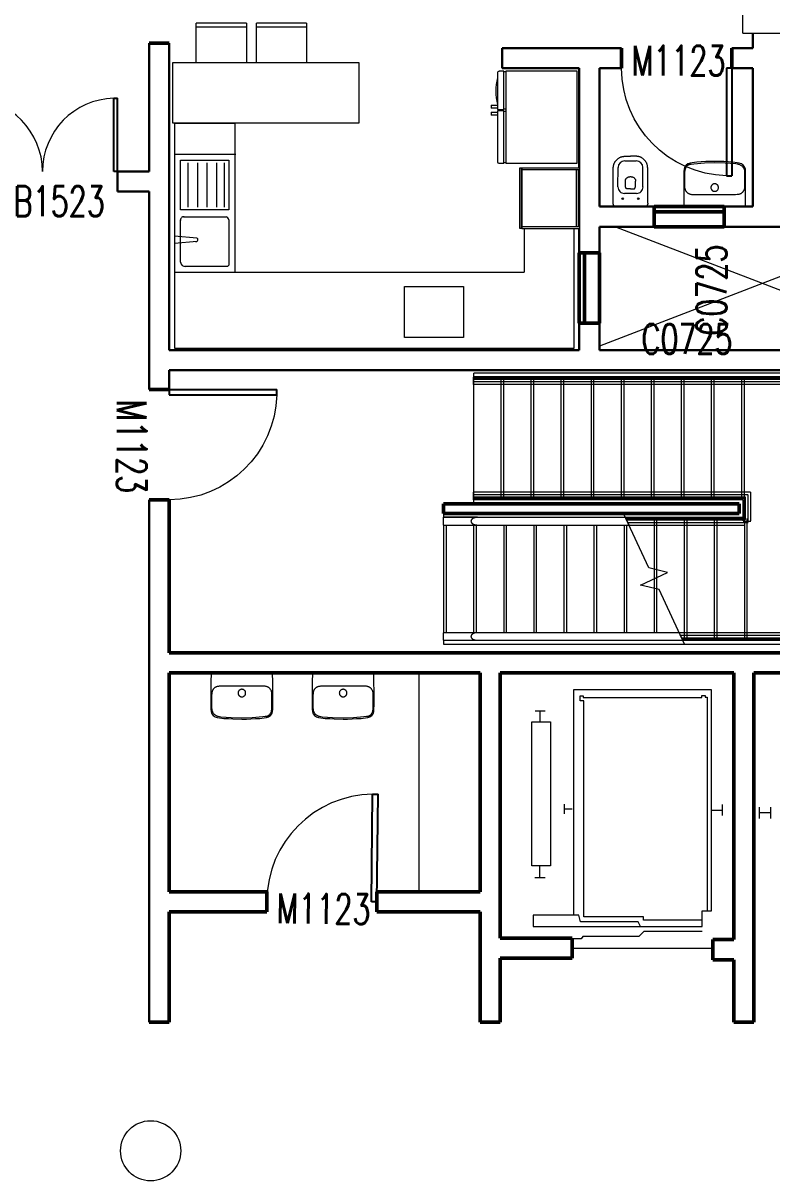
# Model space of a CAD drawing. Header units: inches. Extents: x 675 to 51927, y 19035 to 68555.
# Drawn here: x 18923 to 26392, y 47009 to 58550 of the extents above; entities that cross this region are included whole.
import ezdxf

# ---------------------------------------------------------------- set-up
doc = ezdxf.new("R2010")
doc.units = ezdxf.units.IN
doc.header["$LTSCALE"] = 0.5
doc.header["$MEASUREMENT"] = 0
doc.linetypes.add('Overhead 1_16_', pattern=[2.579687, 1.5875, -0.992188])
for name, color, linetype, lineweight in [('00I-FURN', 30, 'Continuous', 9), ('A-FLOR-HRAL', 11, 'Continuous', 9), ('A-FLOR-HRAL-MBND', 5, 'Overhead 1_16_', 9), ('A-GENM', 13, 'Continuous', 9), ('Column', 192, 'Continuous', 13), ('nose', 50, 'Overhead 1_16_', 9), ('Q-CASE', 31, 'Continuous', 9), ('S-STRS', 31, 'Continuous', 9), ('S-STRS-MBND', 50, 'Overhead 1_16_', 9), ('Wall', 113, 'Continuous', 50), ('Window Interior', 170, 'Continuous', 50)]:
    doc.layers.add(name, color=color, linetype=linetype, lineweight=lineweight)
for name, color, linetype in [('Door Double', 220, 'Continuous'), ('DOOR Single', 242, 'Continuous'), ('DOOR_FIRE_TEXT', 7, 'Continuous'), ('WINDOW_TEXT', 7, 'Continuous')]:
    doc.layers.add(name, color=color, linetype=linetype)
doc.styles.add('_TCH_WINDOW', font='SIMPLEX', dxfattribs={"height": 3.5, "bigfont": 'GBCBIG'})

# ---------------------------------------------------------------- blocks, each defined once
blk = doc.blocks.new('$DorLib2D$00000001')
for p, q in [((0.45, 0.975), (0.5, 0.975)), ((0.45, 0), (0.45, 0.975)), ((0.5, 0), (0.5, 0.975)), ((0.5, 0), (0.45, 0))]:
    blk.add_line(p, q)
at = {"lineweight": 13}
blk.add_arc((0.475, 0), 0.975, 91.4693, 180, dxfattribs=at)
blk = doc.blocks.new('$WINLIB2D$00000004')
at = {"color": 0}
for points in [[(-0.5, 0.5), (-0.5, -0.5)], [(-0.5, 0.5), (0.5, 0.5)], [(0.5, -0.5), (0.5, 0.5)], [(-0.5, 0.241), (0.5, 0.241)], [(-0.5, -0.5), (0.5, -0.5)]]:
    blk.add_lwpolyline(points, dxfattribs=at)
blk = doc.blocks.new('$DorLib2D$00000002')
for p, q in [((-0.5, 0), (-0.5, 0.4875)), ((-0.475, 0.4875), (-0.5, 0.4875)), ((-0.475, 0), (-0.475, 0.4875)), ((0.475, 0), (0.475, 0.4875)), ((0.475, 0.4875), (0.5, 0.4875)), ((0.5, 0), (0.5, 0.4875)), ((-0.5, 0), (-0.475, 0)), ((0.5, 0), (0.475, 0))]:
    blk.add_line(p, q)
at = {"lineweight": 13}
for centre, start, end in [((-0.4875, 0), 0, 88.53072), ((0.4875, 0), 91.46928, 180)]:
    blk.add_arc(centre, 0.4875, start, end, dxfattribs=at)

msp = doc.modelspace()

# ---------------------------------------------------------------- linework, layer by layer
at = {"layer": '00I-FURN'}
for p, q in [((21150, 58549), (20650, 58549)), ((20650, 58155), (20650, 58549)), ((20650, 58514), (21150, 58514)), ((21150, 58549), (21150, 58155)), ((21750, 58549), (21250, 58549)), ((21250, 58155), (21250, 58549)), ((21250, 58514), (21750, 58514)), ((21750, 58549), (21750, 58155)), ((20413, 58156), (20413, 57556)), ((22274, 58156), (20413, 58156)), ((22274, 57556), (22274, 58156)), ((23656, 58057), (23656, 57689)), ((23719, 58070), (23668, 58070)), ((23719, 57689), (23719, 58070)), ((23738, 58064), (23719, 58064)), ((24449, 58070), (23738, 58070)), ((23738, 58070), (23738, 57156)), ((24449, 57156), (24449, 58070)), ((23646, 57969), (23647, 57969)), ((23592, 57734), (23592, 57702)), ((23592, 57734), (23656, 57734)), ((23647, 57778), (23646, 57778)), ((23656, 57702), (23592, 57702)), ((23592, 57664), (23592, 57632)), ((23592, 57664), (23656, 57664)), ((23656, 57632), (23592, 57632)), ((23656, 57689), (23719, 57689)), ((23719, 57676), (23656, 57676)), ((23656, 57676), (23656, 57168)), ((23719, 57696), (23738, 57696)), ((23719, 57156), (23719, 57676)), ((23738, 57670), (23719, 57670)), ((20413, 57556), (22274, 57556)), ((21038, 57551), (20434, 57551)), ((20434, 57551), (20434, 55311)), ((21038, 56067), (21038, 57551)), ((20434, 57243), (21044, 57243)), ((20565, 57159), (20565, 56715)), ((20661, 57159), (20661, 56715)), ((20757, 57159), (20757, 56715)), ((20853, 57159), (20853, 56715)), ((20929, 57159), (20929, 56715)), ((23668, 57156), (23719, 57156)), ((23719, 57162), (23738, 57162)), ((23738, 57156), (24449, 57156)), ((24924, 57177), (25039, 57177)), ((25536, 57135), (25522, 57117)), ((25554, 57147), (25536, 57135)), ((25544, 57126), (25546, 57128)), ((25546, 57128), (25548, 57130)), ((25548, 57130), (25550, 57132)), ((25550, 57132), (25552, 57133)), ((25552, 57133), (25554, 57135)), ((25576, 57154), (25554, 57147)), ((25554, 57135), (25556, 57136)), ((25556, 57136), (25559, 57138)), ((25559, 57138), (25561, 57139)), ((25561, 57139), (25564, 57140)), ((25564, 57140), (25566, 57141)), ((25566, 57141), (25569, 57142)), ((25569, 57142), (25575, 57144)), ((25575, 57144), (25581, 57145)), ((25598, 57158), (25576, 57154)), ((25581, 57145), (25587, 57146)), ((25587, 57146), (25614, 57149)), ((25642, 57163), (25598, 57158)), ((25614, 57149), (25718, 57158)), ((25687, 57167), (25642, 57163)), ((25732, 57170), (25687, 57167)), ((25718, 57158), (25822, 57160)), ((25777, 57171), (25732, 57170)), ((25821, 57172), (25777, 57171)), ((25911, 57170), (25821, 57172)), ((25822, 57160), (25927, 57159)), ((25956, 57167), (25911, 57170)), ((25927, 57159), (25979, 57156)), ((26001, 57163), (25956, 57167)), ((25979, 57156), (26031, 57151)), ((26045, 57158), (26001, 57163)), ((26031, 57151), (26044, 57149)), ((26044, 57149), (26056, 57146)), ((26067, 57154), (26045, 57158)), ((26056, 57146), (26063, 57144)), ((26063, 57144), (26069, 57141)), ((26088, 57147), (26067, 57154)), ((26069, 57141), (26075, 57139)), ((26075, 57139), (26080, 57136)), ((26080, 57136), (26086, 57132)), ((26086, 57132), (26091, 57128)), ((26107, 57135), (26088, 57147)), ((26091, 57128), (26096, 57124)), ((26120, 57117), (26107, 57135)), ((23894, 57103), (23875, 57103)), ((23875, 57103), (23875, 56505)), ((23894, 56505), (23894, 57103)), ((23896, 57101), (23894, 57101)), ((23896, 57104), (23896, 56504)), ((23963, 57104), (23896, 57104)), ((24476, 57088), (23896, 57088)), ((23982, 57104), (23963, 57104)), ((24347, 57104), (23982, 57104)), ((24366, 57104), (24347, 57104)), ((24476, 57104), (24366, 57104)), ((24441, 57088), (24441, 56520)), ((24446, 56520), (24446, 57088)), ((24476, 57088), (24476, 57104)), ((24856, 56918), (24857, 57111)), ((24989, 57019), (24974, 57019)), ((25106, 56918), (25105, 57111)), ((25516, 57096), (25513, 57073)), ((25513, 57073), (25513, 57028)), ((25513, 57028), (25513, 56984)), ((25522, 57117), (25516, 57096)), ((25524, 57038), (25525, 57065)), ((25524, 57008), (25524, 57038)), ((25525, 57065), (25526, 57078)), ((25526, 57078), (25528, 57090)), ((25528, 57090), (25529, 57095)), ((25529, 57095), (25531, 57101)), ((25531, 57101), (25533, 57106)), ((25533, 57106), (25535, 57111)), ((25535, 57111), (25537, 57115)), ((25537, 57115), (25540, 57120)), ((25540, 57120), (25541, 57122)), ((25541, 57122), (25543, 57124)), ((25543, 57124), (25544, 57126)), ((26096, 57124), (26100, 57119)), ((26100, 57119), (26104, 57114)), ((26104, 57114), (26108, 57108)), ((26108, 57108), (26109, 57106)), ((26109, 57106), (26111, 57103)), ((26111, 57103), (26112, 57100)), ((26112, 57100), (26114, 57097)), ((26114, 57097), (26115, 57094)), ((26115, 57094), (26116, 57091)), ((26116, 57091), (26117, 57084)), ((26117, 57084), (26118, 57078)), ((26118, 57078), (26119, 57071)), ((26119, 57071), (26120, 57058)), ((26127, 57096), (26120, 57117)), ((26120, 57058), (26120, 57045)), ((26120, 57045), (26120, 56993)), ((26129, 57073), (26127, 57096)), ((26130, 57028), (26129, 57073)), ((26130, 56984), (26130, 57028)), ((25513, 56984), (25513, 56939)), ((25513, 56939), (25513, 56894)), ((25524, 56943), (25524, 57008)), ((25524, 56929), (25524, 56943)), ((25525, 56915), (25524, 56929)), ((25525, 56908), (25525, 56915)), ((25526, 56902), (25525, 56908)), ((25528, 56895), (25526, 56902)), ((25785, 56922), (25784, 56919)), ((25784, 56919), (25784, 56915)), ((25784, 56915), (25784, 56911)), ((25784, 56911), (25784, 56908)), ((25784, 56908), (25784, 56904)), ((25784, 56904), (25785, 56900)), ((25787, 56926), (25785, 56922)), ((25785, 56900), (25787, 56897)), ((25788, 56929), (25787, 56926)), ((25787, 56897), (25788, 56894)), ((25790, 56932), (25788, 56929)), ((25792, 56935), (25790, 56932)), ((25795, 56938), (25792, 56935)), ((25797, 56940), (25795, 56938)), ((25800, 56943), (25797, 56940)), ((25804, 56945), (25800, 56943)), ((25807, 56946), (25804, 56945)), ((25810, 56947), (25807, 56946)), ((25814, 56948), (25810, 56947)), ((25818, 56949), (25814, 56948)), ((25821, 56949), (25818, 56949)), ((25825, 56949), (25821, 56949)), ((25829, 56948), (25825, 56949)), ((25832, 56947), (25829, 56948)), ((25836, 56946), (25832, 56947)), ((25839, 56945), (25836, 56946)), ((25842, 56943), (25839, 56945)), ((25845, 56940), (25842, 56943)), ((25848, 56938), (25845, 56940)), ((25851, 56935), (25848, 56938)), ((25853, 56932), (25851, 56935)), ((25855, 56929), (25853, 56932)), ((25856, 56926), (25855, 56929)), ((25855, 56894), (25856, 56897)), ((25857, 56922), (25856, 56926)), ((25856, 56897), (25857, 56900)), ((25858, 56919), (25857, 56922)), ((25857, 56900), (25858, 56904)), ((25859, 56915), (25858, 56919)), ((25858, 56904), (25859, 56908)), ((25859, 56911), (25859, 56915)), ((25859, 56908), (25859, 56911)), ((26117, 56901), (26116, 56895)), ((26118, 56907), (26117, 56901)), ((26119, 56914), (26118, 56907)), ((26120, 56993), (26119, 56940)), ((26119, 56940), (26119, 56927)), ((26119, 56927), (26119, 56914)), ((26130, 56939), (26130, 56984)), ((26130, 56894), (26130, 56939)), ((25042, 56853), (24921, 56853)), ((25513, 56894), (25513, 56804)), ((25513, 56804), (25514, 56721)), ((25529, 56892), (25528, 56895)), ((25530, 56889), (25529, 56892)), ((25531, 56886), (25530, 56889)), ((25532, 56883), (25531, 56886)), ((25535, 56877), (25532, 56883)), ((25538, 56872), (25535, 56877)), ((25542, 56867), (25538, 56872)), ((25544, 56864), (25542, 56867)), ((25547, 56862), (25544, 56864)), ((25549, 56859), (25547, 56862)), ((25551, 56857), (25549, 56859)), ((25554, 56855), (25551, 56857)), ((25556, 56853), (25554, 56855)), ((25559, 56851), (25556, 56853)), ((25562, 56850), (25559, 56851)), ((25565, 56848), (25562, 56850)), ((25568, 56847), (25565, 56848)), ((25571, 56846), (25568, 56847)), ((25574, 56845), (25571, 56846)), ((25580, 56843), (25574, 56845)), ((25586, 56841), (25580, 56843)), ((25593, 56840), (25586, 56841)), ((25599, 56840), (25593, 56840)), ((25613, 56839), (25599, 56840)), ((25821, 56839), (25613, 56839)), ((25788, 56894), (25790, 56890)), ((25790, 56890), (25792, 56887)), ((25792, 56887), (25795, 56885)), ((25795, 56885), (25797, 56882)), ((25797, 56882), (25800, 56880)), ((25800, 56880), (25804, 56878)), ((25804, 56878), (25807, 56876)), ((25807, 56876), (25810, 56875)), ((25810, 56875), (25814, 56874)), ((25814, 56874), (25818, 56874)), ((25818, 56874), (25821, 56874)), ((25821, 56874), (25825, 56874)), ((26030, 56840), (25821, 56839)), ((25825, 56874), (25829, 56874)), ((25829, 56874), (25832, 56875)), ((25832, 56875), (25836, 56876)), ((25836, 56876), (25839, 56878)), ((25839, 56878), (25842, 56880)), ((25842, 56880), (25845, 56882)), ((25845, 56882), (25848, 56885)), ((25848, 56885), (25851, 56887)), ((25851, 56887), (25853, 56890)), ((25853, 56890), (25855, 56894)), ((26044, 56841), (26030, 56840)), ((26050, 56841), (26044, 56841)), ((26057, 56842), (26050, 56841)), ((26063, 56843), (26057, 56842)), ((26069, 56845), (26063, 56843)), ((26072, 56846), (26069, 56845)), ((26075, 56847), (26072, 56846)), ((26078, 56848), (26075, 56847)), ((26081, 56850), (26078, 56848)), ((26084, 56851), (26081, 56850)), ((26087, 56853), (26084, 56851)), ((26089, 56855), (26087, 56853)), ((26092, 56857), (26089, 56855)), ((26094, 56859), (26092, 56857)), ((26097, 56861), (26094, 56859)), ((26099, 56864), (26097, 56861)), ((26101, 56866), (26099, 56864)), ((26103, 56869), (26101, 56866)), ((26105, 56871), (26103, 56869)), ((26107, 56874), (26105, 56871)), ((26109, 56877), (26107, 56874)), ((26110, 56880), (26109, 56877)), ((26112, 56882), (26110, 56880)), ((26113, 56885), (26112, 56882)), ((26114, 56888), (26113, 56885)), ((26115, 56891), (26114, 56888)), ((26116, 56895), (26115, 56891)), ((26128, 56721), (26130, 56804)), ((26130, 56804), (26130, 56894)), ((23875, 56505), (23894, 56505)), ((23894, 56506), (23896, 56506)), ((24446, 56520), (23896, 56520)), ((23896, 56504), (23963, 56504)), ((23921, 56504), (23921, 56067)), ((23963, 56504), (23982, 56504)), ((23982, 56504), (24347, 56504)), ((24347, 56504), (24366, 56504)), ((24366, 56504), (24476, 56504)), ((24476, 56520), (24446, 56520)), ((24476, 56504), (24476, 56520)), ((27771, 56521), (24671, 55330)), ((24832, 56521), (27931, 55330)), ((20655, 56408), (20434, 56428)), ((20655, 56374), (20434, 56353)), ((20434, 56067), (23921, 56067)), ((20798, 52069), (20797, 51979)), ((20799, 52071), (20798, 52070)), ((20798, 52070), (20798, 52069)), ((20800, 52071), (20799, 52071)), ((20801, 52072), (20800, 52071)), ((21410, 52071), (21409, 52072)), ((21411, 52071), (21410, 52071)), ((21412, 52070), (21411, 52071)), ((21412, 52069), (21412, 52070)), ((21413, 51979), (21412, 52069)), ((21808, 52069), (21807, 51979)), ((21809, 52071), (21808, 52070)), ((21808, 52070), (21808, 52069)), ((21810, 52071), (21809, 52071)), ((21811, 52072), (21810, 52071)), ((22420, 52071), (22419, 52072)), ((22421, 52071), (22420, 52071)), ((22422, 52070), (22421, 52071)), ((22422, 52069), (22422, 52070)), ((22423, 51979), (22422, 52069)), ((22870, 52072), (22870, 49891)), ((20797, 51979), (20796, 51889)), ((20843, 51932), (20845, 51933)), ((20845, 51933), (20848, 51935)), ((20848, 51935), (20851, 51936)), ((20851, 51936), (20854, 51937)), ((20854, 51937), (20857, 51938)), ((20857, 51938), (20863, 51940)), ((20863, 51940), (20870, 51941)), ((20870, 51941), (20876, 51942)), ((20876, 51942), (20883, 51943)), ((20883, 51943), (20896, 51943)), ((20896, 51943), (21105, 51944)), ((21105, 51944), (21314, 51944)), ((21314, 51944), (21327, 51944)), ((21327, 51944), (21334, 51943)), ((21334, 51943), (21340, 51942)), ((21340, 51942), (21347, 51940)), ((21347, 51940), (21353, 51939)), ((21353, 51939), (21356, 51938)), ((21356, 51938), (21359, 51936)), ((21359, 51936), (21362, 51935)), ((21362, 51935), (21365, 51933)), ((21365, 51933), (21367, 51932)), ((21414, 51889), (21413, 51979)), ((21807, 51979), (21806, 51889)), ((21853, 51932), (21855, 51933)), ((21855, 51933), (21858, 51935)), ((21858, 51935), (21861, 51936)), ((21861, 51936), (21864, 51937)), ((21864, 51937), (21867, 51938)), ((21867, 51938), (21873, 51940)), ((21873, 51940), (21880, 51941)), ((21880, 51941), (21886, 51942)), ((21886, 51942), (21893, 51943)), ((21893, 51943), (21906, 51943)), ((21906, 51943), (22115, 51944)), ((22115, 51944), (22324, 51944)), ((22324, 51944), (22337, 51944)), ((22337, 51944), (22344, 51943)), ((22344, 51943), (22350, 51942)), ((22350, 51942), (22357, 51940)), ((22357, 51940), (22363, 51939)), ((22363, 51939), (22366, 51938)), ((22366, 51938), (22369, 51936)), ((22369, 51936), (22372, 51935)), ((22372, 51935), (22375, 51933)), ((22375, 51933), (22377, 51932)), ((22424, 51889), (22423, 51979)), ((20796, 51889), (20796, 51844)), ((20796, 51844), (20796, 51800)), ((20807, 51856), (20808, 51869)), ((20807, 51843), (20807, 51856)), ((20807, 51791), (20807, 51843)), ((20808, 51876), (20809, 51882)), ((20808, 51869), (20808, 51876)), ((20809, 51882), (20811, 51889)), ((20811, 51889), (20812, 51892)), ((20812, 51892), (20813, 51895)), ((20813, 51895), (20814, 51898)), ((20814, 51898), (20815, 51901)), ((20815, 51901), (20816, 51904)), ((20816, 51904), (20818, 51907)), ((20818, 51907), (20820, 51909)), ((20820, 51909), (20821, 51912)), ((20821, 51912), (20823, 51915)), ((20823, 51915), (20825, 51917)), ((20825, 51917), (20828, 51920)), ((20828, 51920), (20830, 51922)), ((20830, 51922), (20832, 51924)), ((20832, 51924), (20835, 51926)), ((20835, 51926), (20837, 51928)), ((20837, 51928), (20840, 51930)), ((20840, 51930), (20843, 51932)), ((21068, 51876), (21067, 51872)), ((21067, 51872), (21068, 51868)), ((21069, 51883), (21068, 51879)), ((21068, 51879), (21068, 51876)), ((21068, 51868), (21068, 51865)), ((21068, 51865), (21069, 51861)), ((21070, 51886), (21069, 51883)), ((21069, 51861), (21070, 51858)), ((21072, 51890), (21070, 51886)), ((21070, 51858), (21072, 51854)), ((21074, 51893), (21072, 51890)), ((21072, 51854), (21074, 51851)), ((21076, 51896), (21074, 51893)), ((21074, 51851), (21076, 51848)), ((21079, 51899), (21076, 51896)), ((21076, 51848), (21079, 51845)), ((21081, 51901), (21079, 51899)), ((21079, 51845), (21081, 51843)), ((21084, 51903), (21081, 51901)), ((21081, 51843), (21084, 51841)), ((21087, 51905), (21084, 51903)), ((21084, 51841), (21087, 51839)), ((21091, 51907), (21087, 51905)), ((21087, 51839), (21091, 51837)), ((21094, 51908), (21091, 51907)), ((21091, 51837), (21094, 51836)), ((21098, 51909), (21094, 51908)), ((21094, 51836), (21098, 51835)), ((21102, 51910), (21098, 51909)), ((21098, 51835), (21102, 51834)), ((21105, 51910), (21102, 51910)), ((21102, 51834), (21105, 51834)), ((21109, 51910), (21105, 51910)), ((21105, 51834), (21109, 51834)), ((21113, 51909), (21109, 51910)), ((21109, 51834), (21113, 51835)), ((21116, 51908), (21113, 51909)), ((21113, 51835), (21116, 51836)), ((21120, 51907), (21116, 51908)), ((21116, 51836), (21120, 51837)), ((21123, 51905), (21120, 51907)), ((21120, 51837), (21123, 51839)), ((21126, 51903), (21123, 51905)), ((21123, 51839), (21126, 51841)), ((21129, 51901), (21126, 51903)), ((21126, 51841), (21129, 51843)), ((21132, 51899), (21129, 51901)), ((21129, 51843), (21132, 51845)), ((21134, 51896), (21132, 51899)), ((21132, 51845), (21134, 51848)), ((21137, 51893), (21134, 51896)), ((21134, 51848), (21137, 51851)), ((21138, 51890), (21137, 51893)), ((21137, 51851), (21138, 51854)), ((21140, 51886), (21138, 51890)), ((21138, 51854), (21140, 51858)), ((21141, 51883), (21140, 51886)), ((21140, 51858), (21141, 51861)), ((21142, 51879), (21141, 51883)), ((21141, 51861), (21142, 51865)), ((21143, 51876), (21142, 51879)), ((21142, 51865), (21143, 51868)), ((21143, 51872), (21143, 51876)), ((21143, 51868), (21143, 51872)), ((21367, 51932), (21370, 51930)), ((21370, 51930), (21373, 51928)), ((21373, 51928), (21375, 51926)), ((21375, 51926), (21378, 51924)), ((21378, 51924), (21380, 51922)), ((21380, 51922), (21382, 51919)), ((21382, 51919), (21384, 51917)), ((21384, 51917), (21388, 51912)), ((21388, 51912), (21392, 51906)), ((21392, 51906), (21395, 51900)), ((21395, 51900), (21396, 51897)), ((21396, 51897), (21397, 51894)), ((21397, 51894), (21398, 51891)), ((21398, 51891), (21399, 51888)), ((21399, 51888), (21400, 51882)), ((21400, 51882), (21401, 51875)), ((21401, 51875), (21402, 51869)), ((21402, 51869), (21402, 51855)), ((21402, 51855), (21402, 51840)), ((21402, 51840), (21402, 51776)), ((21414, 51844), (21414, 51889)), ((21414, 51800), (21414, 51844)), ((21806, 51889), (21806, 51844)), ((21806, 51844), (21806, 51800)), ((21817, 51856), (21818, 51869)), ((21817, 51843), (21817, 51856)), ((21817, 51791), (21817, 51843)), ((21818, 51876), (21819, 51882)), ((21818, 51869), (21818, 51876)), ((21819, 51882), (21821, 51889)), ((21821, 51889), (21822, 51892)), ((21822, 51892), (21823, 51895)), ((21823, 51895), (21824, 51898)), ((21824, 51898), (21825, 51901)), ((21825, 51901), (21826, 51904)), ((21826, 51904), (21828, 51907)), ((21828, 51907), (21830, 51909)), ((21830, 51909), (21831, 51912)), ((21831, 51912), (21833, 51915)), ((21833, 51915), (21835, 51917)), ((21835, 51917), (21838, 51920)), ((21838, 51920), (21840, 51922)), ((21840, 51922), (21842, 51924)), ((21842, 51924), (21845, 51926)), ((21845, 51926), (21847, 51928)), ((21847, 51928), (21850, 51930)), ((21850, 51930), (21853, 51932)), ((22078, 51876), (22077, 51872)), ((22077, 51872), (22078, 51868)), ((22079, 51883), (22078, 51879)), ((22078, 51879), (22078, 51876)), ((22078, 51868), (22078, 51865)), ((22078, 51865), (22079, 51861)), ((22080, 51886), (22079, 51883)), ((22079, 51861), (22080, 51858)), ((22082, 51890), (22080, 51886)), ((22080, 51858), (22082, 51854)), ((22084, 51893), (22082, 51890)), ((22082, 51854), (22084, 51851)), ((22086, 51896), (22084, 51893)), ((22084, 51851), (22086, 51848)), ((22089, 51899), (22086, 51896)), ((22086, 51848), (22089, 51845)), ((22091, 51901), (22089, 51899)), ((22089, 51845), (22091, 51843)), ((22094, 51903), (22091, 51901)), ((22091, 51843), (22094, 51841)), ((22097, 51905), (22094, 51903)), ((22094, 51841), (22097, 51839)), ((22101, 51907), (22097, 51905)), ((22097, 51839), (22101, 51837)), ((22104, 51908), (22101, 51907)), ((22101, 51837), (22104, 51836)), ((22108, 51909), (22104, 51908)), ((22104, 51836), (22108, 51835)), ((22112, 51910), (22108, 51909)), ((22108, 51835), (22112, 51834)), ((22115, 51910), (22112, 51910)), ((22112, 51834), (22115, 51834)), ((22119, 51910), (22115, 51910)), ((22115, 51834), (22119, 51834)), ((22123, 51909), (22119, 51910)), ((22119, 51834), (22123, 51835)), ((22126, 51908), (22123, 51909)), ((22123, 51835), (22126, 51836)), ((22130, 51907), (22126, 51908)), ((22126, 51836), (22130, 51837)), ((22133, 51905), (22130, 51907)), ((22130, 51837), (22133, 51839)), ((22136, 51903), (22133, 51905)), ((22133, 51839), (22136, 51841)), ((22139, 51901), (22136, 51903)), ((22136, 51841), (22139, 51843)), ((22142, 51899), (22139, 51901)), ((22139, 51843), (22142, 51845)), ((22144, 51896), (22142, 51899)), ((22142, 51845), (22144, 51848)), ((22147, 51893), (22144, 51896)), ((22144, 51848), (22147, 51851)), ((22149, 51890), (22147, 51893)), ((22147, 51851), (22149, 51854)), ((22150, 51886), (22149, 51890)), ((22149, 51854), (22150, 51858)), ((22151, 51883), (22150, 51886)), ((22150, 51858), (22151, 51861)), ((22152, 51879), (22151, 51883)), ((22151, 51861), (22152, 51865)), ((22153, 51876), (22152, 51879)), ((22152, 51865), (22153, 51868)), ((22153, 51872), (22153, 51876)), ((22153, 51868), (22153, 51872)), ((22377, 51932), (22380, 51930)), ((22380, 51930), (22383, 51928)), ((22383, 51928), (22385, 51926)), ((22385, 51926), (22388, 51924)), ((22388, 51924), (22390, 51922)), ((22390, 51922), (22392, 51919)), ((22392, 51919), (22394, 51917)), ((22394, 51917), (22398, 51912)), ((22398, 51912), (22402, 51906)), ((22402, 51906), (22405, 51900)), ((22405, 51900), (22406, 51897)), ((22406, 51897), (22407, 51894)), ((22407, 51894), (22408, 51891)), ((22408, 51891), (22409, 51888)), ((22409, 51888), (22410, 51882)), ((22410, 51882), (22411, 51875)), ((22411, 51875), (22412, 51869)), ((22412, 51869), (22412, 51855)), ((22412, 51855), (22412, 51840)), ((22412, 51840), (22412, 51776)), ((22424, 51844), (22424, 51889)), ((22424, 51800), (22424, 51844)), ((25791, 51903), (24412, 51903)), ((24412, 51903), (24412, 49657)), ((24478, 51793), (24478, 51845)), ((24478, 51845), (24509, 51845)), ((24509, 51845), (24509, 51827)), ((24509, 51827), (25693, 51827)), ((25693, 51827), (25693, 51847)), ((25693, 51847), (25725, 51847)), ((25725, 51847), (25725, 51831)), ((25725, 51831), (25746, 51831)), ((25746, 51831), (25746, 49702)), ((25791, 49702), (25791, 51903)), ((20796, 51800), (20797, 51755)), ((20797, 51755), (20797, 51710)), ((20797, 51710), (20799, 51687)), ((20807, 51738), (20807, 51791)), ((20807, 51725), (20807, 51738)), ((20808, 51712), (20807, 51725)), ((20808, 51705), (20808, 51712)), ((20810, 51699), (20808, 51705)), ((21400, 51705), (21398, 51694)), ((21402, 51718), (21400, 51705)), ((21402, 51776), (21402, 51745)), ((21402, 51745), (21402, 51718)), ((21411, 51687), (21413, 51710)), ((21413, 51710), (21414, 51755)), ((21414, 51755), (21414, 51800)), ((21806, 51800), (21807, 51755)), ((21807, 51755), (21807, 51710)), ((21807, 51710), (21809, 51687)), ((21817, 51738), (21817, 51791)), ((21817, 51725), (21817, 51738)), ((21818, 51712), (21817, 51725)), ((21818, 51705), (21818, 51712)), ((21820, 51699), (21818, 51705)), ((22410, 51705), (22408, 51694)), ((22412, 51718), (22410, 51705)), ((22412, 51776), (22412, 51745)), ((22412, 51745), (22412, 51718)), ((22421, 51687), (22423, 51710)), ((22423, 51710), (22424, 51755)), ((22424, 51755), (22424, 51800)), ((24517, 51793), (24478, 51793)), ((24517, 49640), (24517, 51793)), ((20799, 51687), (20806, 51666)), ((20806, 51666), (20820, 51649)), ((20811, 51693), (20810, 51699)), ((20812, 51690), (20811, 51693)), ((20813, 51687), (20812, 51690)), ((20814, 51684), (20813, 51687)), ((20816, 51681), (20814, 51684)), ((20817, 51678), (20816, 51681)), ((20819, 51675), (20817, 51678)), ((20822, 51669), (20819, 51675)), ((20820, 51649), (20838, 51636)), ((20826, 51664), (20822, 51669)), ((20831, 51659), (20826, 51664)), ((20836, 51655), (20831, 51659)), ((20841, 51651), (20836, 51655)), ((20838, 51636), (20859, 51629)), ((20846, 51647), (20841, 51651)), ((20852, 51644), (20846, 51647)), ((20858, 51642), (20852, 51644)), ((20864, 51640), (20858, 51642)), ((20859, 51629), (20882, 51626)), ((20870, 51638), (20864, 51640)), ((20883, 51635), (20870, 51638)), ((20882, 51626), (20926, 51620)), ((20896, 51633), (20883, 51635)), ((20948, 51628), (20896, 51633)), ((20926, 51620), (20971, 51617)), ((21000, 51624), (20948, 51628)), ((20971, 51617), (21015, 51614)), ((21104, 51623), (21000, 51624)), ((21015, 51614), (21105, 51611)), ((21209, 51626), (21104, 51623)), ((21105, 51611), (21150, 51612)), ((21150, 51612), (21195, 51614)), ((21195, 51614), (21240, 51617)), ((21313, 51635), (21209, 51626)), ((21240, 51617), (21284, 51620)), ((21284, 51620), (21329, 51626)), ((21339, 51637), (21313, 51635)), ((21329, 51626), (21351, 51629)), ((21346, 51638), (21339, 51637)), ((21352, 51640), (21346, 51638)), ((21351, 51629), (21372, 51636)), ((21358, 51641), (21352, 51640)), ((21360, 51642), (21358, 51641)), ((21363, 51643), (21360, 51642)), ((21366, 51644), (21363, 51643)), ((21368, 51646), (21366, 51644)), ((21370, 51647), (21368, 51646)), ((21373, 51649), (21370, 51647)), ((21372, 51636), (21391, 51649)), ((21375, 51650), (21373, 51649)), ((21377, 51652), (21375, 51650)), ((21379, 51653), (21377, 51652)), ((21380, 51655), (21379, 51653)), ((21382, 51657), (21380, 51655)), ((21384, 51659), (21382, 51657)), ((21385, 51661), (21384, 51659)), ((21387, 51663), (21385, 51661)), ((21389, 51668), (21387, 51663)), ((21392, 51673), (21389, 51668)), ((21391, 51649), (21404, 51666)), ((21394, 51678), (21392, 51673)), ((21396, 51683), (21394, 51678)), ((21397, 51688), (21396, 51683)), ((21398, 51694), (21397, 51688)), ((21404, 51666), (21411, 51687)), ((21809, 51687), (21816, 51666)), ((21816, 51666), (21830, 51649)), ((21821, 51693), (21820, 51699)), ((21822, 51690), (21821, 51693)), ((21823, 51687), (21822, 51690)), ((21824, 51684), (21823, 51687)), ((21826, 51681), (21824, 51684)), ((21827, 51678), (21826, 51681)), ((21829, 51675), (21827, 51678)), ((21832, 51669), (21829, 51675)), ((21830, 51649), (21848, 51636)), ((21836, 51664), (21832, 51669)), ((21841, 51659), (21836, 51664)), ((21846, 51655), (21841, 51659)), ((21851, 51651), (21846, 51655)), ((21848, 51636), (21869, 51629)), ((21856, 51647), (21851, 51651)), ((21862, 51644), (21856, 51647)), ((21868, 51642), (21862, 51644)), ((21874, 51640), (21868, 51642)), ((21869, 51629), (21892, 51626)), ((21880, 51638), (21874, 51640)), ((21893, 51635), (21880, 51638)), ((21892, 51626), (21936, 51620)), ((21906, 51633), (21893, 51635)), ((21958, 51628), (21906, 51633)), ((21936, 51620), (21981, 51617)), ((22010, 51624), (21958, 51628)), ((21981, 51617), (22026, 51614)), ((22114, 51623), (22010, 51624)), ((22026, 51614), (22115, 51611)), ((22219, 51626), (22114, 51623)), ((22115, 51611), (22160, 51612)), ((22160, 51612), (22205, 51614)), ((22205, 51614), (22250, 51617)), ((22323, 51635), (22219, 51626)), ((22250, 51617), (22294, 51620)), ((22294, 51620), (22339, 51626)), ((22349, 51637), (22323, 51635)), ((22339, 51626), (22361, 51629)), ((22356, 51638), (22349, 51637)), ((22362, 51640), (22356, 51638)), ((22361, 51629), (22382, 51636)), ((22368, 51641), (22362, 51640)), ((22370, 51642), (22368, 51641)), ((22373, 51643), (22370, 51642)), ((22376, 51644), (22373, 51643)), ((22378, 51646), (22376, 51644)), ((22380, 51647), (22378, 51646)), ((22383, 51649), (22380, 51647)), ((22382, 51636), (22401, 51649)), ((22385, 51650), (22383, 51649)), ((22387, 51652), (22385, 51650)), ((22389, 51653), (22387, 51652)), ((22390, 51655), (22389, 51653)), ((22392, 51657), (22390, 51655)), ((22394, 51659), (22392, 51657)), ((22395, 51661), (22394, 51659)), ((22397, 51663), (22395, 51661)), ((22399, 51668), (22397, 51663)), ((22402, 51673), (22399, 51668)), ((22401, 51649), (22414, 51666)), ((22404, 51678), (22402, 51673)), ((22406, 51683), (22404, 51678)), ((22407, 51688), (22406, 51683)), ((22408, 51694), (22407, 51688)), ((22414, 51666), (22421, 51687)), ((24131, 51693), (24032, 51693)), ((24081, 51584), (24081, 51693)), ((23998, 50149), (23998, 51584)), ((23998, 51584), (24182, 51584)), ((24182, 51584), (24182, 50149)), ((24319, 50763), (24319, 50668)), ((24400, 50716), (24319, 50716)), ((25791, 50705), (25896, 50705)), ((25896, 50761), (25896, 50650)), ((26269, 50623), (26269, 50736)), ((26382, 50679), (26269, 50679)), ((26382, 50623), (26382, 50736)), ((24182, 50149), (23998, 50149)), ((24078, 50033), (24078, 50149)), ((24026, 50033), (24130, 50033)), ((24465, 49657), (24011, 49657)), ((24011, 49657), (24011, 49546)), ((24482, 49592), (24465, 49657)), ((25110, 49641), (24517, 49640)), ((25110, 49609), (25110, 49641)), ((25698, 49546), (25698, 49702)), ((25698, 49702), (25791, 49702)), ((24011, 49546), (25698, 49546)), ((25059, 49592), (24482, 49592)), ((25080, 49546), (25059, 49592)), ((25698, 49609), (25110, 49609)), ((24491, 49421), (24400, 49421)), ((24507, 49446), (24491, 49421)), ((25066, 49446), (24507, 49446)), ((25115, 49496), (25066, 49446)), ((25696, 49496), (25115, 49496)), ((25802, 49325), (24400, 49325))]:
    msp.add_line(p, q, dxfattribs=at)
at = {"layer": '00I-FURN', "lineweight": 30}
msp.add_line((24471, 57088), (24471, 56520), dxfattribs=at)
at = {"layer": '00I-FURN'}
msp.add_lwpolyline([(20493, 57184), (20976, 57184), (20976, 56689), (20493, 56689)], close=True, dxfattribs=at)
for points in [[(20493, 56168), (20493, 56591)], [(20523, 56620), (20951, 56620)], [(20976, 56590), (20976, 56139)], [(20961, 56125), (20535, 56125)]]:
    msp.add_lwpolyline(points, dxfattribs=at)
for centre in [(24904, 56800), (25059, 56800)]:
    msp.add_circle(centre, 7.5, dxfattribs=at)
for centre, radius, start, end in [((23668, 58057), 12.7, 90, 180), ((24113, 57873), 476, 163.7398, 196.2602), ((23668, 57168), 12.7, 180, 270), ((24924, 57110), 66.5, 90, 179.705), ((25039, 57110), 66.5, 0.295, 90), ((24921, 56917), 64.5, 179.705, 270), ((25042, 56917), 64.5, 270, 0.295), ((24842, 56755), 33.6, 220.7915, 269.9959), ((25121, 56755), 33.6, 270.0026, 319.1857), ((20526, 56587), 33.5, 84.5049, 187.6276), ((20933, 56581), 43.2, 12.6608, 65.4259), ((20648, 56391), 18.6, 258.1035, 67.4858), ((20541, 56173), 48.5, 186.7984, 276.5524), ((20956, 56145), 20.2, 283.1044, 343.2906)]:
    msp.add_arc(centre, radius, start, end, dxfattribs=at)
for points, knots in [([(24810, 57111), (24810, 57114), (24811, 57119), (24812, 57128), (24814, 57138), (24817, 57148), (24822, 57158), (24826, 57166), (24832, 57175), (24838, 57182), (24844, 57189), (24852, 57196), (24859, 57202), (24868, 57207), (24876, 57212), (24885, 57216), (24894, 57219), (24904, 57221), (24914, 57222), (24920, 57223), (24924, 57223)], [0, 0, 0, 0, 0.045687, 0.091373, 0.15284, 0.214444, 0.275914, 0.33116, 0.3866, 0.442041, 0.497288, 0.5529, 0.608712, 0.664523, 0.720132, 0.77556, 0.831189, 0.886816, 0.94224, 1, 1, 1, 1]), ([(24924, 57223), (24929, 57223), (24948, 57223), (24968, 57223), (24981, 57223)], [0, 0, 0, 0, 0.277738, 1, 1, 1, 1]), ([(25039, 57223), (25034, 57223), (25014, 57223), (24995, 57223), (24981, 57223)], [0, 0, 0, 0, 0.277738, 1, 1, 1, 1]), ([(25152, 57111), (25152, 57114), (25152, 57119), (25151, 57128), (25149, 57138), (25145, 57148), (25141, 57158), (25136, 57166), (25131, 57175), (25125, 57182), (25118, 57189), (25111, 57196), (25103, 57202), (25095, 57207), (25087, 57212), (25078, 57216), (25068, 57219), (25059, 57221), (25049, 57222), (25042, 57223), (25039, 57223)], [0, 0, 0, 0, 0.045687, 0.091373, 0.15284, 0.214444, 0.275914, 0.33116, 0.3866, 0.442041, 0.497288, 0.5529, 0.608712, 0.664523, 0.720132, 0.77556, 0.831189, 0.886816, 0.94224, 1, 1, 1, 1]), ([(24808, 56756), (24808, 56815), (24809, 56874), (24809, 56948), (24809, 56963), (24810, 56985), (24810, 56993), (24810, 57007), (24810, 57015), (24810, 57037), (24810, 57052), (24810, 57074), (24810, 57081), (24810, 57093), (24810, 57096), (24810, 57102), (24810, 57104), (24810, 57106), (24810, 57107), (24810, 57109), (24810, 57110), (24810, 57111)], [0, 0, 0, 0, 0.5, 0.5, 0.625, 0.625, 0.6875, 0.6875, 0.75, 0.75, 0.875, 0.875, 0.9375, 0.9375, 0.96875, 0.96875, 0.984375, 0.984375, 0.992187, 0.992187, 1, 1, 1, 1]), ([(24931, 56975), (24931, 56975), (24931, 56976), (24931, 56976), (24931, 56977), (24931, 56978), (24931, 56978), (24931, 56979), (24931, 56979), (24931, 56980), (24931, 56980), (24931, 56981), (24931, 56982), (24931, 56982), (24931, 56983), (24931, 56983), (24932, 56984), (24932, 56984), (24932, 56985), (24932, 56986), (24933, 56988), (24933, 56990), (24934, 56992), (24935, 56994), (24936, 56997), (24938, 57000), (24940, 57003), (24943, 57006), (24945, 57008), (24949, 57011), (24952, 57013), (24956, 57015), (24958, 57016), (24959, 57016), (24960, 57017), (24961, 57017), (24962, 57017), (24963, 57017), (24964, 57018), (24965, 57018), (24967, 57018), (24968, 57018), (24969, 57019), (24970, 57019), (24972, 57019), (24973, 57019), (24974, 57019), (24974, 57019)], [0, 0, 0, 0, 0.008226, 0.016444, 0.024655, 0.032862, 0.041066, 0.049267, 0.057466, 0.065666, 0.073868, 0.082072, 0.09028, 0.098494, 0.106714, 0.114942, 0.123179, 0.131426, 0.139686, 0.160741, 0.185305, 0.213382, 0.244976, 0.280089, 0.330912, 0.383221, 0.437023, 0.492326, 0.541013, 0.599203, 0.666895, 0.744087, 0.758741, 0.773738, 0.789079, 0.804764, 0.820793, 0.837166, 0.853883, 0.870944, 0.888349, 0.906097, 0.92419, 0.942627, 0.961407, 0.980532, 1, 1, 1, 1]), ([(24989, 57019), (24992, 57019), (24995, 57019), (24999, 57018), (25000, 57017), (25003, 57017), (25004, 57016), (25008, 57014), (25011, 57013), (25016, 57010), (25018, 57008), (25022, 57004), (25024, 57002), (25027, 56997), (25028, 56994), (25030, 56991), (25030, 56989), (25031, 56987), (25031, 56986), (25031, 56985), (25031, 56984), (25032, 56981), (25032, 56978), (25032, 56975)], [0, 0, 0, 0, 0.125, 0.125, 0.1875, 0.1875, 0.25, 0.25, 0.375, 0.375, 0.5, 0.5, 0.625, 0.625, 0.75, 0.75, 0.8125, 0.8125, 0.84375, 0.84375, 0.875, 0.875, 1, 1, 1, 1]), ([(25155, 56756), (25154, 56815), (25154, 56874), (25153, 56948), (25153, 56963), (25153, 56985), (25153, 56993), (25153, 57007), (25153, 57015), (25153, 57037), (25153, 57052), (25153, 57074), (25153, 57081), (25153, 57093), (25153, 57096), (25153, 57102), (25153, 57104), (25153, 57106), (25153, 57107), (25153, 57109), (25152, 57110), (25152, 57111)], [0, 0, 0, 0, 0.5, 0.5, 0.625, 0.625, 0.6875, 0.6875, 0.75, 0.75, 0.875, 0.875, 0.9375, 0.9375, 0.96875, 0.96875, 0.984375, 0.984375, 0.992187, 0.992187, 1, 1, 1, 1]), ([(24933, 56920), (24933, 56923), (24933, 56929), (24932, 56938), (24932, 56954), (24931, 56966), (24931, 56975)], [0, 0, 0, 0, 0.166649, 0.333411, 0.500175, 1, 1, 1, 1]), ([(24946, 56900), (24946, 56900), (24946, 56900), (24945, 56900), (24945, 56900), (24944, 56900), (24944, 56900), (24943, 56900), (24943, 56900), (24943, 56900), (24943, 56900), (24942, 56900), (24942, 56900), (24942, 56900), (24941, 56900), (24941, 56901), (24941, 56901), (24941, 56901), (24940, 56901), (24940, 56902), (24940, 56902), (24939, 56902), (24939, 56903), (24938, 56904), (24938, 56904), (24937, 56906), (24936, 56906), (24935, 56908), (24935, 56909), (24934, 56911), (24934, 56912), (24934, 56914), (24933, 56915), (24933, 56917), (24933, 56918), (24933, 56920)], [0, 0, 0, 0, 0.03125, 0.03125, 0.0625, 0.0625, 0.09375, 0.09375, 0.109375, 0.109375, 0.125, 0.125, 0.15625, 0.15625, 0.171875, 0.171875, 0.1875, 0.1875, 0.21875, 0.21875, 0.25, 0.25, 0.3125, 0.3125, 0.375, 0.375, 0.5, 0.5, 0.625, 0.625, 0.75, 0.75, 0.875, 0.875, 1, 1, 1, 1]), ([(24981, 56899), (24980, 56899), (24978, 56899), (24976, 56899), (24975, 56899), (24974, 56899), (24973, 56899), (24969, 56899), (24967, 56899), (24962, 56900), (24961, 56900), (24958, 56900), (24956, 56900), (24952, 56900), (24949, 56900), (24946, 56900)], [0, 0, 0, 0, 0.125, 0.125, 0.1875, 0.1875, 0.25, 0.25, 0.5, 0.5, 0.625, 0.625, 0.75, 0.75, 1, 1, 1, 1]), ([(24981, 56899), (24983, 56899), (24984, 56899), (24987, 56899), (24987, 56899), (24989, 56899), (24990, 56899), (24993, 56899), (24996, 56899), (25001, 56900), (25002, 56900), (25005, 56900), (25007, 56900), (25011, 56900), (25014, 56900), (25017, 56900)], [0, 0, 0, 0, 0.125, 0.125, 0.1875, 0.1875, 0.25, 0.25, 0.5, 0.5, 0.625, 0.625, 0.75, 0.75, 1, 1, 1, 1]), ([(25017, 56900), (25017, 56900), (25017, 56900), (25018, 56900), (25018, 56900), (25019, 56900), (25019, 56900), (25019, 56900), (25020, 56900), (25020, 56900), (25020, 56900), (25021, 56900), (25021, 56900), (25021, 56900), (25021, 56900), (25022, 56901), (25022, 56901), (25022, 56901), (25022, 56901), (25023, 56902), (25023, 56902), (25024, 56902), (25024, 56903), (25025, 56904), (25025, 56904), (25026, 56906), (25027, 56906), (25027, 56908), (25028, 56909), (25028, 56911), (25029, 56912), (25029, 56914), (25029, 56915), (25030, 56917), (25030, 56918), (25030, 56920)], [0, 0, 0, 0, 0.03125, 0.03125, 0.0625, 0.0625, 0.09375, 0.09375, 0.109375, 0.109375, 0.125, 0.125, 0.15625, 0.15625, 0.171875, 0.171875, 0.1875, 0.1875, 0.21875, 0.21875, 0.25, 0.25, 0.3125, 0.3125, 0.375, 0.375, 0.5, 0.5, 0.625, 0.625, 0.75, 0.75, 0.875, 0.875, 1, 1, 1, 1]), ([(25030, 56920), (25030, 56923), (25030, 56929), (25030, 56938), (25031, 56954), (25031, 56966), (25032, 56975)], [0, 0, 0, 0, 0.166649, 0.333411, 0.500175, 1, 1, 1, 1]), ([(24816, 56733), (24815, 56735), (24815, 56735), (24814, 56737), (24813, 56737), (24813, 56738), (24813, 56738), (24812, 56740), (24811, 56742), (24810, 56745), (24809, 56746), (24809, 56747), (24809, 56748), (24809, 56749), (24809, 56749), (24808, 56752), (24808, 56754), (24808, 56756)], [0, 0, 0, 0, 0.125, 0.125, 0.1875, 0.1875, 0.25, 0.25, 0.5, 0.5, 0.625, 0.625, 0.6875, 0.6875, 0.75, 0.75, 1, 1, 1, 1]), ([(25155, 56756), (25155, 56755), (25155, 56753), (25154, 56750), (25154, 56747), (25153, 56744), (25152, 56741), (25150, 56738), (25148, 56736), (25147, 56734), (25147, 56733)], [0, 0, 0, 0, 0.0851159, 0.2134022, 0.3486192, 0.4827037, 0.6175376, 0.7538046, 0.8895639, 1, 1, 1, 1])]:
    msp.add_open_spline(points, degree=3, knots=knots, dxfattribs=at)
at = {"layer": 'A-FLOR-HRAL', "linetype": 'Overhead 1_16_'}
for p, q in [((23417, 54947), (23417, 55024)), ((27330, 55024), (23417, 55024)), ((27253, 54947), (23417, 54947)), ((23417, 53798), (23417, 53875)), ((26181, 53875), (23417, 53875)), ((26104, 53798), (23417, 53798)), ((26104, 53586), (26104, 53798)), ((26181, 53586), (26181, 53875)), ((24931, 53624), (26117, 53624)), ((26104, 53586), (26181, 53586)), ((26117, 53624), (26117, 53547)), ((24967, 53547), (26117, 53547)), ((25467, 52475), (27292, 52475)), ((25503, 52398), (27292, 52398))]:
    msp.add_line(p, q, dxfattribs=at)
at = {"layer": 'A-FLOR-HRAL'}
for p, q in [((23457, 53624), (23117, 53624)), ((23117, 53624), (23117, 53623)), ((23117, 53624), (24931, 53624)), ((24967, 53547), (24931, 53624)), ((23117, 53547), (23457, 53547)), ((23117, 53547), (24967, 53547)), ((23117, 52475), (23117, 52473)), ((23117, 52475), (25467, 52475)), ((23457, 52474), (23117, 52474)), ((23117, 52398), (23457, 52398)), ((23117, 52398), (25503, 52398)), ((25503, 52398), (25467, 52475))]:
    msp.add_line(p, q, dxfattribs=at)
for points, knots in [([(23117, 53586), (23117, 53588), (23117, 53594), (23117, 53602), (23117, 53609), (23117, 53617), (23117, 53621), (23117, 53623), (23117, 53624), (23117, 53624)], [0, 0, 0, 0, 0.142857, 0.285714, 0.428571, 0.571429, 0.785714, 0.892857, 1, 1, 1, 1]), ([(23117, 53547), (23117, 53547), (23117, 53548), (23117, 53551), (23117, 53555), (23117, 53563), (23117, 53571), (23117, 53579), (23117, 53583), (23117, 53586)], [0, 0, 0, 0, 0.142857, 0.285714, 0.428571, 0.571429, 0.785714, 0.892857, 1, 1, 1, 1]), ([(23457, 53624), (23452, 53624), (23445, 53623), (23436, 53622), (23430, 53621), (23426, 53619), (23423, 53618), (23419, 53617), (23416, 53616), (23413, 53614), (23410, 53613), (23407, 53611), (23406, 53610), (23404, 53609), (23403, 53608), (23401, 53606), (23399, 53604), (23397, 53602), (23395, 53600), (23394, 53599), (23394, 53597), (23393, 53595), (23391, 53591), (23391, 53588), (23390, 53586)], [0, 0, 0, 0, 0.166667, 0.25, 0.333333, 0.375, 0.416667, 0.458333, 0.5, 0.541667, 0.583333, 0.625, 0.645833, 0.666667, 0.6875, 0.708333, 0.75, 0.791667, 0.8125, 0.833333, 0.854167, 0.875, 0.916667, 1, 1, 1, 1]), ([(23390, 53586), (23391, 53583), (23391, 53580), (23392, 53577), (23393, 53575), (23393, 53574), (23394, 53573), (23395, 53571), (23397, 53569), (23399, 53567), (23400, 53566), (23401, 53565), (23402, 53564), (23404, 53563), (23406, 53561), (23408, 53560), (23411, 53558), (23413, 53557), (23416, 53555), (23419, 53554), (23423, 53553), (23427, 53551), (23435, 53549), (23445, 53548), (23453, 53547), (23457, 53547)], [0, 0, 0, 0, 0.071429, 0.107143, 0.125, 0.142857, 0.160714, 0.178571, 0.214286, 0.25, 0.267857, 0.285714, 0.303571, 0.321429, 0.357143, 0.392857, 0.428571, 0.464286, 0.5, 0.535714, 0.571429, 0.642857, 0.714286, 0.857143, 1, 1, 1, 1]), ([(23117, 52436), (23117, 52439), (23117, 52445), (23117, 52453), (23117, 52460), (23117, 52467), (23117, 52472), (23117, 52474), (23117, 52474), (23117, 52474)], [0, 0, 0, 0, 0.142857, 0.285714, 0.428571, 0.571429, 0.785714, 0.892857, 1, 1, 1, 1]), ([(23117, 52398), (23117, 52398), (23117, 52399), (23117, 52402), (23117, 52406), (23117, 52413), (23117, 52422), (23117, 52430), (23117, 52434), (23117, 52436)], [0, 0, 0, 0, 0.142857, 0.285714, 0.428571, 0.571429, 0.785714, 0.892857, 1, 1, 1, 1]), ([(23457, 52474), (23452, 52474), (23445, 52474), (23436, 52473), (23430, 52471), (23426, 52470), (23423, 52469), (23419, 52468), (23416, 52466), (23413, 52465), (23410, 52463), (23407, 52462), (23406, 52461), (23404, 52460), (23403, 52458), (23401, 52457), (23399, 52455), (23397, 52453), (23395, 52451), (23394, 52450), (23394, 52448), (23393, 52446), (23391, 52442), (23391, 52439), (23390, 52436)], [0, 0, 0, 0, 0.166667, 0.25, 0.333333, 0.375, 0.416667, 0.458333, 0.5, 0.541667, 0.583333, 0.625, 0.645833, 0.666667, 0.6875, 0.708333, 0.75, 0.791667, 0.8125, 0.833333, 0.854167, 0.875, 0.916667, 1, 1, 1, 1]), ([(23390, 52436), (23391, 52434), (23391, 52431), (23392, 52428), (23393, 52426), (23393, 52425), (23394, 52424), (23395, 52422), (23397, 52420), (23399, 52418), (23400, 52417), (23401, 52416), (23402, 52415), (23404, 52413), (23406, 52412), (23408, 52410), (23411, 52409), (23413, 52407), (23416, 52406), (23419, 52405), (23423, 52404), (23427, 52402), (23435, 52400), (23445, 52399), (23453, 52398), (23457, 52398)], [0, 0, 0, 0, 0.071429, 0.107143, 0.125, 0.142857, 0.160714, 0.178571, 0.214286, 0.25, 0.267857, 0.285714, 0.303571, 0.321429, 0.357143, 0.392857, 0.428571, 0.464286, 0.5, 0.535714, 0.571429, 0.642857, 0.714286, 0.857143, 1, 1, 1, 1])]:
    msp.add_open_spline(points, degree=3, knots=knots, dxfattribs=at)
at = {"layer": 'A-FLOR-HRAL-MBND'}
for p, q in [((23417, 54973), (23417, 54998)), ((27304, 54998), (23417, 54998)), ((27279, 54973), (23417, 54973)), ((23417, 53824), (23417, 53849)), ((26155, 53849), (23417, 53849)), ((26130, 53824), (23417, 53824)), ((26130, 53598), (26130, 53824)), ((26155, 53573), (26155, 53849)), ((24943, 53598), (26130, 53598)), ((24955, 53573), (26155, 53573)), ((25479, 52449), (27279, 52449)), ((25491, 52424), (27304, 52424))]:
    msp.add_line(p, q, dxfattribs=at)
at = {"layer": 'A-GENM'}
for p, q in [((22726, 55926), (23316, 55926)), ((22726, 55416), (22726, 55926)), ((23316, 55926), (23316, 55416)), ((23316, 55416), (22726, 55416))]:
    msp.add_line(p, q, dxfattribs=at)
at = {"layer": 'Column'}
for q in [(26101, 59051), (26501, 58451)]:
    msp.add_line((26101, 58451), q, dxfattribs=at)
msp.add_circle((20195, 47309), 300, dxfattribs=at)
at = {"layer": 'nose'}
for p, q in [((23717, 53811), (23717, 55011)), ((24017, 53811), (24017, 55011)), ((24317, 53811), (24317, 55011)), ((24617, 53811), (24617, 55011)), ((24917, 53811), (24917, 55011)), ((25217, 53811), (25217, 55011)), ((25517, 53811), (25517, 55011)), ((25817, 53811), (25817, 55011)), ((26117, 53811), (26117, 55011)), ((25217, 53611), (25217, 53107)), ((25517, 53611), (25517, 52411)), ((25817, 53611), (25817, 52411)), ((26117, 53611), (26117, 52411)), ((25217, 53011), (25217, 52915))]:
    msp.add_line(p, q, dxfattribs=at)
at = {"layer": 'Q-CASE'}
for p, q in [((24421, 55311), (24421, 56504)), ((20434, 55311), (24421, 55311))]:
    msp.add_line(p, q, dxfattribs=at)
at = {"layer": 'S-STRS'}
for p, q in [((23117, 53662), (23117, 53624)), ((23117, 53662), (24913, 53662)), ((23117, 53547), (23117, 52475)), ((23417, 53547), (23417, 52475)), ((23717, 53547), (23717, 52475)), ((24017, 53547), (24017, 52475)), ((24317, 53547), (24317, 52475)), ((24617, 53547), (24617, 52475)), ((24917, 53547), (24917, 52475)), ((25217, 53107), (25217, 53011)), ((25217, 52915), (25217, 52475)), ((23117, 52398), (23117, 52360)), ((23117, 52360), (25520, 52360))]:
    msp.add_line(p, q, dxfattribs=at)
at = {"layer": 'S-STRS', "linetype": 'Overhead 1_16_'}
for p, q in [((23142, 53547), (23142, 52475)), ((23442, 53547), (23442, 52475)), ((23742, 53547), (23742, 52475)), ((24042, 53547), (24042, 52475)), ((24342, 53547), (24342, 52475)), ((24642, 53547), (24642, 52475)), ((24942, 53547), (24942, 52475)), ((25242, 53100), (25242, 53023)), ((25242, 52909), (25242, 52475))]:
    msp.add_line(p, q, dxfattribs=at)
at = {"layer": 'S-STRS-MBND'}
for p, q in [((27338, 55062), (23417, 55062)), ((23417, 55062), (23417, 53760)), ((27317, 55011), (23417, 55011)), ((23691, 53811), (23691, 55011)), ((23991, 53811), (23991, 55011)), ((24291, 53811), (24291, 55011)), ((24591, 53811), (24591, 55011)), ((24891, 53811), (24891, 55011)), ((25191, 53811), (25191, 55011)), ((25491, 53811), (25491, 55011)), ((25791, 53811), (25791, 55011)), ((26091, 53811), (26091, 55011)), ((26117, 53811), (23417, 53811)), ((26117, 53611), (26117, 53811)), ((26066, 53760), (23417, 53760)), ((26066, 53662), (26066, 53760)), ((24913, 53662), (26066, 53662)), ((24937, 53611), (26117, 53611)), ((24942, 53611), (24942, 53600)), ((25242, 53611), (25242, 53100)), ((25542, 53611), (25542, 52411)), ((25842, 53611), (25842, 52411)), ((26142, 53611), (26142, 52411)), ((25242, 53023), (25242, 52909)), ((25497, 52411), (27317, 52411)), ((25520, 52360), (27368, 52360))]:
    msp.add_line(p, q, dxfattribs=at)
at = {"layer": 'S-STRS-MBND', "linetype": 'Continuous'}
for p, q in [((25166, 53119), (24913, 53662)), ((25352, 53074), (25166, 53119)), ((25082, 52948), (25352, 53074)), ((25267, 52903), (25082, 52948)), ((25520, 52360), (25267, 52903))]:
    msp.add_line(p, q, dxfattribs=at)
at = {"layer": 'Wall', "lineweight": 30}
for p, q in [((26201, 58451), (26201, 58301)), ((20181, 57071), (20181, 58351)), ((20381, 55291), (20381, 58351)), ((23701, 58301), (23701, 58101)), ((23701, 58301), (24893, 58301)), ((25993, 58301), (26201, 58301)), ((23701, 58101), (24471, 58101)), ((24471, 58101), (24471, 57104)), ((24671, 58101), (24893, 58101)), ((24671, 58101), (24671, 56721)), ((25993, 58101), (26201, 58101)), ((26201, 58101), (26201, 56721)), ((19866, 57071), (19866, 56871)), ((20181, 57071), (19866, 57071)), ((19866, 56871), (20181, 56871)), ((20181, 54899), (20181, 56871)), ((25216, 56721), (24671, 56721)), ((26201, 56721), (25916, 56721)), ((24471, 56504), (24471, 56260)), ((24671, 56521), (24671, 56260)), ((25216, 56521), (24671, 56521)), ((25916, 56521), (26687, 56521)), ((24471, 55560), (24471, 55291)), ((24671, 55560), (24671, 55291)), ((24471, 55291), (20381, 55291)), ((27931, 55291), (24671, 55291)), ((20381, 55091), (27401, 55091)), ((20381, 55091), (20381, 54899)), ((20181, 53799), (20181, 48591))]:
    msp.add_line(p, q, dxfattribs=at)
at = {"layer": 'Wall'}
for p, q in [((20381, 58351), (20181, 58351)), ((24893, 58101), (24893, 58301)), ((25993, 58101), (25993, 58301)), ((25216, 56521), (25216, 56721)), ((25916, 56521), (25916, 56721)), ((24671, 56260), (24471, 56260)), ((24671, 55560), (24471, 55560)), ((20381, 54899), (20181, 54899)), ((26066, 53760), (23117, 53759)), ((23117, 53662), (23117, 53759)), ((26066, 53662), (26066, 53760)), ((26066, 53662), (23117, 53662)), ((21353, 49891), (21353, 49691)), ((22453, 49891), (22453, 49691)), ((24400, 49427), (23681, 49427)), ((24400, 49229), (24400, 49427)), ((25802, 49414), (25802, 49214)), ((25802, 49414), (26011, 49414)), ((23681, 49229), (24400, 49229)), ((25802, 49214), (26011, 49214))]:
    msp.add_line(p, q, dxfattribs=at)
at = {"layer": 'Wall', "lineweight": 50}
for p, q in [((20381, 53799), (20181, 53799)), ((20381, 52272), (20381, 53799)), ((27401, 52272), (20381, 52272)), ((20381, 52072), (23481, 52072)), ((20381, 49891), (20381, 52072)), ((23481, 52072), (23481, 49891)), ((23681, 52072), (26011, 52072)), ((23681, 49427), (23681, 52072)), ((26011, 52072), (26011, 49414)), ((26211, 48591), (26211, 52072)), ((26211, 52072), (29121, 52072)), ((21353, 49891), (20381, 49891)), ((23481, 49891), (22453, 49891)), ((20381, 48591), (20381, 49691)), ((20381, 49691), (21353, 49691)), ((22453, 49691), (23481, 49691)), ((23481, 49691), (23481, 48591)), ((23681, 48591), (23681, 49229)), ((26011, 49214), (26011, 48591)), ((20181, 48591), (20381, 48591)), ((23481, 48591), (23681, 48591)), ((26011, 48591), (26211, 48591))]:
    msp.add_line(p, q, dxfattribs=at)

# ---------------------------------------------------------------- block references
at = {"layer": 'Door Double'}
ref = msp.add_blockref('$DorLib2D$00000002', (19116, 57071), dxfattribs=dict(at, xscale=1500, yscale=1500, zscale=200))
ref.add_attrib('A', 'FMB1523', (18451, 56626), dxfattribs={"layer": 'DOOR_FIRE_TEXT', "ltscale": 20, "height": 297.5, "style": '_TCH_WINDOW', "width": 0.705882})
at = {"layer": 'DOOR Single'}
ref = msp.add_blockref('$DorLib2D$00000001', (25443, 58101), dxfattribs=dict(at, xscale=1100, yscale=-1100, zscale=-1100))
ref.add_attrib('A', 'M1123', (24993, 58028), dxfattribs={"layer": 'WINDOW_TEXT', "ltscale": 20, "height": 297.5, "style": '_TCH_WINDOW', "width": 0.705882})
ref = msp.add_blockref('$DorLib2D$00000001', (20381, 54349), dxfattribs=dict(at, xscale=-1100, yscale=1100, zscale=1100, rotation=270))
ref.add_attrib('A', 'M1123', (19858, 54799), dxfattribs={"layer": 'WINDOW_TEXT', "ltscale": 20, "height": 297.5, "rotation": 270, "style": '_TCH_WINDOW', "width": 0.705882})
ref = msp.add_blockref('$DorLib2D$00000001', (21903, 49797), dxfattribs=dict(at, xscale=-1100, yscale=-1100, zscale=-1100, rotation=179.3965958947711))
ref.add_attrib('A', 'M1123', (21451, 49578), dxfattribs={"layer": 'WINDOW_TEXT', "ltscale": 20, "height": 297.5, "rotation": 359.3966, "style": '_TCH_WINDOW', "width": 0.705882})
at = {"layer": 'Window Interior'}
ref = msp.add_blockref('$WINLIB2D$00000004', (25566, 56621), dxfattribs=dict(at, xscale=-700, yscale=200, zscale=-700))
ref.add_attrib('A', 'C0725', (25091, 55253), dxfattribs={"layer": 'WINDOW_TEXT', "ltscale": 20, "height": 297.5, "style": '_TCH_WINDOW', "width": 0.705882})
ref = msp.add_blockref('$WINLIB2D$00000004', (24571, 55910), dxfattribs=dict(at, xscale=-700, yscale=200, zscale=-700, rotation=90))
ref.add_attrib('A', 'C0725', (25939, 55435), dxfattribs={"layer": 'WINDOW_TEXT', "ltscale": 20, "height": 297.5, "rotation": 90, "style": '_TCH_WINDOW', "width": 0.705882})

doc.saveas('drawing.dxf')
